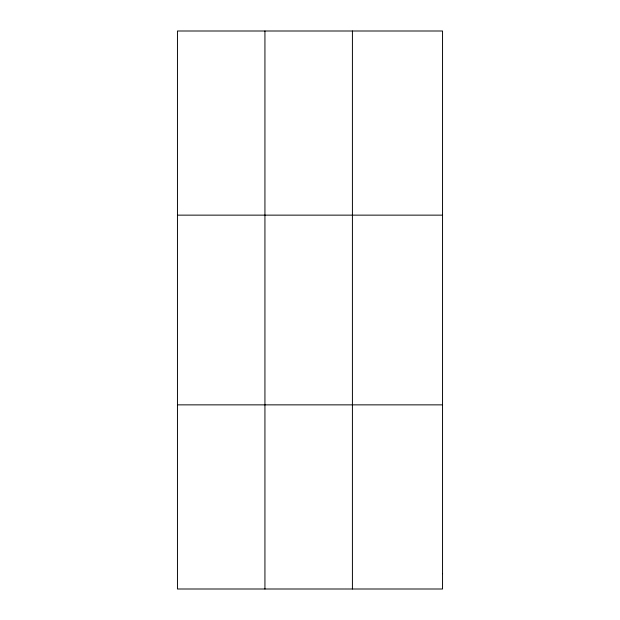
<?xml version="1.0" encoding="UTF-8"?>
<svg xmlns="http://www.w3.org/2000/svg" width="620" height="620" viewBox="0 0 620 620"><rect width="100%" height="100%" fill="white"/><g stroke="black" fill="none" stroke-linecap="round" stroke-linejoin="round"><path stroke-width="0.93" d="M264.934 589L264.934 31M352.416 589L352.416 31M177.452 215.14L442.548 215.14M177.452 404.86L442.548 404.86M442.548 573.655L442.548 589L177.452 589L177.452 31L442.548 31L442.548 573.655"/></g></svg>
